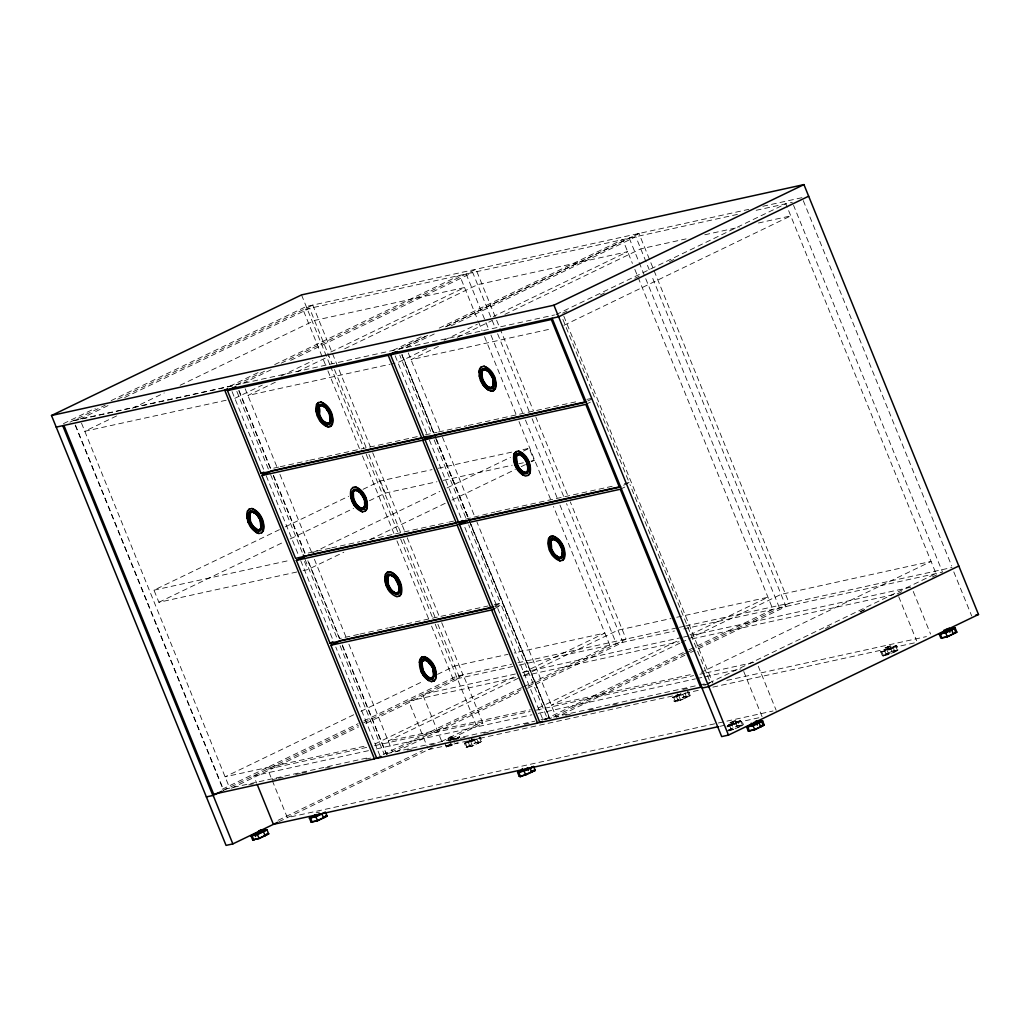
<?xml version="1.0" encoding="UTF-8"?>
<svg xmlns="http://www.w3.org/2000/svg" width="1030" height="1030" viewBox="0 0 1030 1030"><rect width="100%" height="100%" fill="white"/><g stroke="black" fill="none" stroke-linecap="round" stroke-linejoin="round"><path stroke-width="0.75" stroke-dasharray="5 3.75" d="M456.11 738.935L459.56 736.926L447.059 740.931M478.1 738.626L480.392 737.287L482.04 741.33L472.487 745.939L466.075 747.342L464.44 743.3L472.77 739.218M466.075 747.342L475.628 742.733L482.04 741.33L472.487 745.939L466.075 747.342L475.628 742.733L482.04 741.33M688.581 691.581L690.216 695.623L680.663 700.233L674.264 701.636L672.616 697.593L679.736 694.027M674.264 701.636L683.817 697.027L690.216 695.623L680.663 700.233L674.264 701.636L683.817 697.027L690.216 695.623M727.025 726.91L741.767 720.64L735.369 722.043L725.802 726.652L740.544 720.382L741.767 720.64L743.415 724.682L741.111 726.021M728.596 730.025L737.004 726.086L743.415 724.682L735.214 728.635M893.319 647.883L880.805 651.887L890.358 647.278L896.769 645.874L893.319 647.883L894.954 651.926L882.44 655.93L880.805 651.887L895.546 645.63L896.769 645.874L898.405 649.917L896.1 651.256M882.44 655.93L892.006 651.321L898.405 649.917L892.006 651.321L882.44 655.93L888.851 654.526L897.04 650.574M63.448 423.639L95.236 408.305M111.137 400.631L306.232 306.515L748.771 209.36M69.95 422.21L105.15 405.254M117.652 399.202L312.824 305.073M79.864 419.159L110.21 404.52M124.656 397.541L309.618 308.331L332.072 363.654M116.583 415.94L84.795 431.274L226.999 400.052M132.471 408.279L164.259 392.945M180.16 385.272L314.536 320.459L464.556 287.524L328.725 353.033M229.883 386.211L258.788 372.281M274.675 364.607L459.638 275.396L477.856 320.291M236.398 384.782L265.367 370.839M281.19 363.178L475.924 269.268L533.45 410.919M242.977 383.34L271.869 369.41M290.653 360.346L472.719 272.525L495.185 327.836M234.801 398.34L262.264 385.104M281.048 376.04L312.837 360.706M275.358 382.22L247.895 395.469L390.1 364.247M297.026 371.766L328.815 356.431M344.715 348.771L477.65 284.641L627.669 251.706L493.28 316.532M392.997 350.406L423.343 335.767M439.231 328.107L622.738 239.591L632.42 263.435M399.498 348.977L428.403 335.033L399.576 348.964M639.038 233.462L444.368 327.36L638.961 233.475L789.186 603.245L692.714 649.763M406.077 347.535L434.982 333.591M450.882 325.931L635.832 236.707L649.222 269.693M426.819 348.591L397.915 362.534L391.67 363.899M444.149 340.222L477.392 324.193M438.458 346.415L411.009 359.663L551.642 328.776M457.243 337.351L491.928 320.626M504.932 314.356L640.75 248.835L686.07 238.883M556.097 314.601L785.851 203.773L936 573.556L706.258 684.384L703.13 685.066M562.612 313.172L566.951 311.073M600.181 295.043L604.52 292.958M634.853 278.319L639.192 276.233M669.539 261.594L673.878 259.496M563.912 325.326L790.77 215.901L757.951 223.111M296.807 572.01L158.89 602.293L153.972 590.164L279.4 529.665M285.168 526.884L348.616 496.28M363.036 489.327L380.34 480.971L432.059 469.616M158.89 602.293L284.332 541.78M290.1 538.999L353.535 508.395M369.397 500.747L385.259 493.1L436.978 481.744M587.744 401.031L591.915 399.022M585.787 404.391L591.349 401.713M312.94 552.608L439.823 491.413M447.033 487.937L510.481 457.333M523.459 451.076L529.214 448.295L534.145 460.41L531.261 461.801M303.078 570.633L307.777 569.603L343.814 552.222M369.77 539.694L446.196 502.833M451.964 500.052L515.399 469.448M521.167 466.667L525.493 464.582M465.599 519.184L494.915 512.026M623.601 485.233L629.15 482.555L595.507 399.704M620.253 489.263L625.802 486.585M494.954 605.91L500.503 603.232L468.663 524.824M494.387 608.601L501.327 605.254L547.265 718.412L544.497 719.751M353.702 714.781L225.094 776.813L367.298 745.591M360.925 711.292L423.06 681.332M437.505 674.354L454.848 665.998L507.983 654.333M222.274 789.238L358.118 723.704M363.899 720.923L456.393 676.311L511.717 664.157M222.995 790.602L358.324 725.39M363.667 722.764L463.191 674.817L482.877 723.305L448.114 740.081M231.467 788.246L358.62 726.91M365.843 723.421L459.766 678.113L437.917 624.296M375.113 743.879L516.725 675.577M522.506 672.783L604.868 633.064L514.227 652.956M518.257 678.281L388.207 741.008L530.411 709.786M524.038 675.487L617.948 630.18L671.084 618.515M521.644 687.692L380.044 756.007L335.806 647.072M523.086 686.997L609.786 645.179L553.458 506.464M342.346 645.72L386.546 754.578L521 689.74M528.158 686.263L626.086 639.051L570.311 501.893M396.022 751.733L521.734 691.091M527.515 688.31L622.88 642.308L566.552 503.58M278.087 820.305L422.609 750.6M441.394 741.536L476.079 724.798L482.877 723.305M454.114 738.703L448.617 740.918L447.793 738.896C450.921 733.566 456.766 741.072 453.29 736.682M447.793 738.896L453.728 736.926M278.976 821.67L432.188 747.767M449.067 740.3L459.56 736.926L455.466 738.896M450.702 744.342L445.243 746.982L457.758 742.978M451.14 743.93L445.243 746.982L451.642 745.578L457.114 742.939M478.59 743.338L476.942 739.295L464.44 743.3L472.628 739.347M469.448 741.278C482.259 734.622 469.693 745.875 468.624 739.257M538.227 708.074L678.384 640.467M689.946 634.879L767.968 597.245L672.654 618.18M464.44 743.3L470.839 741.896L479.027 737.943M679.916 643.158L551.32 705.19L691.954 674.315M681.358 642.463L687.139 639.682M688.581 638.986L781.062 594.374L931.081 561.44L701.327 672.255M683.302 652.582L543.145 720.189L463.835 524.875M689.083 649.801L772.899 609.374L638.471 278.332M545.437 719.906L549.608 717.897L697.889 685.336M685.555 653.226L549.66 718.76L470.337 523.433L549.724 718.747M686.933 652.544L691.336 650.445M684.834 655.286L556.239 717.318L476.929 522.004M690.615 652.505L785.98 606.503L651.642 275.641M686.765 697.632L685.13 693.589L672.616 697.593L680.817 693.641M680.173 694.349L677.637 695.572L681.036 694.825L680.212 692.804M672.616 697.593L679.028 696.19L685.851 692.894M704.829 685.272L710.378 682.594L629.974 484.576M860.114 611.82L864.428 609.747M901.714 591.761L897.529 593.769L693.203 638.639M825.468 628.583L829.807 626.498M860.153 611.859L864.492 609.773M932.395 577.006L936.734 574.92M730 722.609L735.497 720.408L736.759 722.661C733.63 727.978 727.785 720.485 731.261 724.863M885.002 647.844L890.499 645.643L891.748 647.896C888.633 653.226 882.787 645.72 886.251 650.11M730.437 722.854L735.935 720.64M885.427 648.089L890.924 645.874M730.824 724.631L736.759 722.661M885.813 649.866L891.748 647.896M727.09 726.369L732.214 725.249L741.767 720.64M880.805 651.887L887.203 650.484L896.769 645.874M727.45 730.695L737.004 726.086L743.415 724.682M735.072 728.777L739.965 726.691L738.317 722.648M316.171 812.799L319.57 812.052M728.674 730.952L733.849 729.292L732.214 725.249M762.882 206.27L802.074 197.657M737.403 214.407L303.103 309.76L325.506 364.929M756.162 210.3L792.353 202.344M704.829 234.776L739.205 227.218M73.362 420.588L554.539 314.935M73.645 420.742L232.857 385.786M278.615 467.079L270.8 468.792L238.96 390.383M280.173 466.732L308.266 460.565M309.824 460.217L419.094 436.231M425.339 434.866L431.583 433.488L399.743 355.08M437.029 432.291L433.913 432.986L402.073 354.565M438.6 431.956L466.693 425.789M468.251 425.442L579.079 401.108M586.881 399.395L594.683 397.683L562.844 319.274M438.317 468.251L511.987 452.08M522.957 449.659L529.214 448.295M443.248 480.366L512.206 465.225M518.476 463.848L524.746 462.483M531.004 461.105L534.145 460.41M330.244 548.179L305.266 553.664L273.426 475.255M331.802 547.831L359.895 541.664M361.453 541.317L447.303 522.468M448.874 522.133L453.548 521.103M496.473 511.678L605.73 487.692M607.288 487.344L613.532 485.98M624.463 483.585L629.15 482.555M153.972 590.164L290.318 560.23M358.453 634.416L339.733 638.523L307.893 560.114M360.024 634.068L388.117 627.901M389.675 627.566L488.014 605.975M494.258 604.597L500.503 603.232M495.082 606.619L501.327 605.254M517.987 662.779L677.817 627.695M679.388 627.347L684.087 626.317M685.658 625.97L952.016 567.491M512.901 666.449L453.264 679.543L431.467 625.867M519.107 665.097L674.444 630.991M683.778 628.931L942.514 572.126L793.564 205.331M515.373 674.006L422.648 694.375L441.741 741.394M523.24 672.281L681.989 637.428M683.559 637.094L911.473 587.048M515.592 677.624L408.704 701.095L427.798 748.115M523.446 675.899L679.053 641.742M366.667 747.394L267.646 769.14L287.344 817.627L773.028 710.996M374.534 745.668L530.141 711.511M536.424 710.121L693.602 675.616M699.885 674.238L704.61 673.208M706.181 672.86L756.471 661.814M368.457 750.664L253.715 775.86L256.689 783.199M376.31 748.939L531.918 714.781M538.201 713.391L695.379 678.886M696.962 678.538L740.969 668.882M224.952 789.173L370.118 757.308M386.495 753.702L534.789 721.155M541.02 719.777L547.265 718.412M699.447 685.001L710.378 682.594M248.771 784.821L253.457 783.791M272.216 779.671L276.903 778.641M278.461 778.307L283.147 777.277M295.649 774.534L300.348 773.504M301.906 773.157L306.592 772.127M325.338 768.007L330.038 766.977M365.972 759.084L370.658 758.067M407.198 750.046L411.884 749.016M430.63 744.896L435.317 743.866M454.076 739.746L458.762 738.716M460.32 738.381L465.006 737.351M483.765 733.231L488.452 732.201M524.399 724.309L529.085 723.279M565.612 715.258L570.298 714.228M589.057 710.108L593.744 709.091M612.49 704.971L617.176 703.941M682.813 689.534L687.499 688.504M726.832 680.405L926.446 636.579M428.403 749.595L698.752 690.242M712.889 687.126L917.228 642.269M719.79 726.356L759.084 717.717M728.725 730.412L733.849 729.292M803.284 200.644L951.694 565.946M953.806 571.908L971.702 615.992M913.262 591.465L930.566 634.081M898.726 596.718L916.636 640.802M895.546 645.63L897.182 649.66M890.499 645.643L891.323 647.664M890.358 647.278L892.006 651.321M888.401 647.098L889.212 649.119M887.538 646.621L888.349 648.643M887.203 650.484L888.851 654.526M884.255 649.879L885.903 653.921M882.028 652.144L883.663 656.187M629.253 238.162L779.478 607.932M634.841 269.397L637.866 276.838M758.26 666.217L776.169 710.314M743.737 671.47L762.226 717.034M740.544 720.382L742.192 724.425M735.497 720.408L736.321 722.429M735.369 722.043L737.004 726.086M733.399 721.863L734.223 723.884M732.536 721.386L733.36 723.408M563.822 316.146L712.76 682.954M729.266 724.644L730.901 728.686M687.358 691.336L688.993 695.366M682.723 694.336L683.817 697.027M679.028 696.19L680.663 700.233M677.251 693.795L678.062 695.817M676.066 695.585L677.714 699.628M673.839 697.851L675.487 701.894M535.793 416.893L567.955 495.906M497.606 333.797L529.652 412.734M532.072 418.695L564.131 497.632M466.139 273.967L488.619 329.124M490.962 335.098L522.519 412.618M525.48 420.085L557.037 497.606M559.985 505.086L616.365 643.737M478.461 321.772L482.092 330.707M484.512 336.668L515.966 414.124M518.991 421.566L550.432 499.009M408.266 352.917L440.042 431.145M442.449 437.106L474.508 516.043M436.54 439.437L468.38 517.845M471.006 524.334L549.608 717.897M401.996 354.925L435.291 436.939M435.896 438.432L469.809 521.927L435.832 438.445M401.919 354.938L435.227 436.952M434.197 439.952L466.036 518.36M395.185 355.801L426.948 434.016M429.368 439.977L461.414 518.914M312.747 305.086L370.337 446.724M372.693 452.711L404.854 531.725M407.198 537.699L439.359 616.713M441.716 622.687L462.972 674.856M380.34 480.971L385.259 493.1M334.493 369.603L366.551 448.539M368.972 454.5L401.018 533.437M403.438 539.398L435.497 618.335M301.52 294.902L329.845 364.672M330.463 366.165L363.757 448.179M366.178 454.14L398.262 533.167M400.696 539.128L432.78 618.155M435.201 624.116L476.079 724.798M479.169 737.029L480.817 741.072M327.926 370.89L360.024 449.917M362.444 455.891L394.529 534.918M396.949 540.879L429.047 619.906M473.993 738.69L475.628 742.733M472.023 738.51L472.847 740.531M471.161 738.034L471.985 740.055M470.839 741.896L472.487 745.939M469.062 739.501L469.886 741.523M467.89 741.291L469.526 745.334M465.663 743.557L467.298 747.6M453.161 738.33L454.797 742.373M451.192 738.15L452.016 740.171M450.329 737.673L451.153 739.695M450.007 741.536L451.642 745.578M448.23 739.128L449.054 741.149M444.831 743.184L446.466 747.226M245.166 388.735L276.928 466.963M279.954 474.405L311.395 551.848M314.42 559.303L345.874 636.746M348.9 644.201L392.585 751.784M342.359 645.012L386.623 754.552M238.818 390.756L270.298 468.29M273.323 475.744L304.816 553.277M307.841 560.732L339.321 638.265M236.836 391.387L270.04 473.182M270.645 474.663L302.653 553.471M305.06 559.419L337.068 638.24M340.08 645.668L384.164 754.217M304.494 561.517L307.777 569.603M232.072 391.606L263.834 469.835M266.255 475.796L298.314 554.732M300.734 560.681L332.78 639.617M81.512 423.188L229.471 787.59M75.46 425.197L223.394 789.521M75.177 425.055L223.51 790.37"/><path stroke-width="1.5" d="M249.08 509.232L251.861 508.511C260.448 511.331 265.495 522.249 263.332 530.811L261.71 532.768L258.929 533.489C250.342 530.669 245.295 519.751 247.458 511.189L249.505 509.026L247.458 511.189M247.097 518.296L247.651 512.026M247.947 519.519L248.397 522.596L249.53 522.326L248.179 515.438L248.758 512.824L250.522 511.009M251.307 525.776C247.535 516.069 250.934 528.158 253.972 528.454C250.741 524.373 247.792 518.966 249.415 513.648L251.037 512M250.11 522.21L249.827 513.442L250.11 522.197L253.728 527.901L255.916 529.665L258.002 530.386L261.388 528.351L260.178 529.793M252.363 511.82L256.637 514.292L260.242 519.97L261.234 523.227L260.963 528.557L260.255 519.983L256.637 514.292L252.363 511.82L257.062 514.099L258.659 516.88M253.547 528.66L258.311 531.416L260.268 530.991L261.607 529.369C263.41 522.236 259.212 513.133 252.054 510.777L250.11 511.215M261.71 532.768L262.908 531.017C265.753 522.262 258.594 511.24 251.861 508.511M318.128 402.743L320.909 402.022C329.51 404.842 334.544 415.76 332.381 424.321L330.759 426.266L327.978 426.987C319.39 424.18 314.343 413.262 316.506 404.687L318.553 402.537L316.506 404.687M316.146 411.794L316.931 404.481M329.742 424.296L327.36 424.927C320.201 422.57 316.004 413.468 317.807 406.335L319.583 404.52M325.042 406.979L321.836 405.112L318.875 406.953L318.18 412.476L318.463 407.159C320.922 397.902 316.596 418.811 322.596 422.158M319.661 405.704L321.411 405.318C327.849 407.442 331.621 415.631 330.012 422.055L328.802 423.51L324.965 423.163L322.776 421.412L317.498 412.257M329.317 424.502L330.656 422.879C332.458 415.747 328.261 406.644 321.103 404.288L319.158 404.713M330.334 426.472L331.956 424.527C334.802 415.772 327.643 404.751 320.909 402.022M352.595 487.615L355.376 486.894C363.963 489.701 369.01 500.619 366.847 509.193L365.225 511.138L362.444 511.859C353.844 509.039 348.81 498.121 350.973 489.559L353.02 487.409M364.195 509.155L361.826 509.798C354.668 507.442 350.47 498.34 352.273 491.207L354.037 489.379M364.543 502.447L364.89 506.721L361.517 508.756C347.998 501.211 354.475 491.555 352.917 492.018L354.552 490.37M351.964 497.117L357.243 506.284L361.517 508.756C369.075 506.297 363.191 490.795 355.878 490.19C362.315 492.314 366.088 500.503 364.466 506.927L363.68 508.176M363.77 509.361L365.122 507.751C366.925 500.606 362.727 491.516 355.569 489.16L353.612 489.585M365.225 511.138L366.423 509.387C369.255 500.644 362.109 489.611 355.376 486.894M399.679 596.01L396.898 596.731C388.31 593.911 383.263 582.993 385.426 574.431L387.061 572.474L389.842 571.753C398.43 574.573 403.477 585.491 401.301 594.053L399.254 596.216L401.301 594.053M388.503 574.251L386.726 576.066L386.16 578.68L387.512 585.568C385.027 586.057 385.014 577.959 385.619 575.268M388.078 585.439L387.113 582.22L387.383 576.89C391.258 570.131 383.984 582.027 389.688 588.555C396.46 597.439 384.898 585.8 388.503 585.233L387.808 576.684C386.443 583.289 389.173 591.284 395.971 593.628L399.357 591.593L395.971 593.628L391.696 591.143L396.396 593.422L399.357 591.593M387.383 576.89L390.344 575.062L394.619 577.547L399.202 586.469L398.932 591.799C399.382 585.375 397.335 577.058 390.344 575.062L388.593 575.448M391.516 591.902L396.28 594.658L398.237 594.233L399.589 592.611C401.378 585.478 397.181 576.375 390.035 574.032L388.078 574.457M400.889 594.259L401.249 587.152L399.949 582.851L398.649 583.032L399.885 586.701M481.242 366.938L484.023 366.204C492.61 369.023 497.657 379.941 495.494 388.503L493.872 390.46L491.091 391.181C482.491 388.362 477.444 377.444 479.62 368.882L481.667 366.731L479.62 368.882M480.044 368.676L478.924 372.023M492.842 388.477L490.473 389.121C483.315 386.765 479.117 377.662 480.92 370.53L482.684 368.701M481.049 373.697L481.564 371.341C484.551 366.397 479.079 377.971 482.272 379.89L481.049 373.697L481.989 371.148C481.538 377.559 483.585 385.877 490.576 387.872L493.537 386.044L493.306 383.186M419.197 662.445L419.892 659.303L421.515 657.346L424.296 656.625C432.883 659.445 437.93 670.363 435.767 678.925L434.145 680.869L431.364 681.59C423.626 679.337 418.708 669.461 419.622 662.239M419.854 661.196L421.94 657.14M433.115 678.899L430.746 679.53C423.588 677.174 419.39 668.071 421.193 660.938L422.957 659.123M433.579 673.607L433.823 676.465L430.437 678.5C424 676.375 420.227 668.187 421.849 661.762L423.472 660.114L427.321 660.449L433.102 667.878L426.896 660.655L423.047 660.307M432.613 677.907L430.862 678.294C424.424 676.169 420.652 667.981 422.261 661.556L423.472 660.114M484.293 382.812L488.065 387.357L490.164 388.078L493.113 386.25C494.722 380.315 491.439 373.736 486.611 370.234C481.113 367.697 491.799 371.161 492.829 377.456M492.417 388.683L493.769 387.074C495.572 379.928 491.374 370.839 484.216 368.483L482.259 368.907M493.447 390.666L495.07 388.709C497.902 379.967 490.756 368.933 484.023 366.204M425.223 659.728L429.497 662.2L425.223 659.728L421.849 661.762L422.545 670.311L426.163 676.015L430.437 678.5L433.823 676.465L432.69 668.097L433.913 674.315L432.188 678.113M432.703 679.105L434.621 674.869L433.269 667.968M433.72 681.075L435.342 679.131C437.505 670.569 432.471 659.651 423.871 656.831L421.515 657.346M515.695 451.797L518.489 451.076C527.077 453.895 532.111 464.813 529.948 473.375L528.326 475.332L525.545 476.053C516.957 473.234 511.91 462.315 514.073 453.754L516.12 451.591L514.073 453.754M519.339 471.367C515.399 466.526 512.618 459.779 514.498 453.548M527.309 473.349L524.927 473.98C517.781 471.624 513.584 462.534 515.373 455.389L517.15 453.573M516.03 456.213L515.76 461.543L516.03 456.213L519.416 454.179L516.03 456.213L516.725 464.762L520.343 470.465L522.532 472.229L526.369 472.564L528.004 470.916L526.369 472.564M518.991 454.385L523.266 456.856L526.858 462.534L527.849 465.792L527.579 471.122C529.111 464.478 524.309 456.11 519.416 454.179M526.884 473.555L528.236 471.933C531.441 468.496 524.077 461.788 529.021 461.968M528.326 475.332L529.536 473.581C532.368 464.826 525.21 453.805 518.489 451.076M562.792 560.191L560.011 560.912C551.423 558.106 546.376 547.188 548.539 538.613L550.162 536.669L552.943 535.948C561.53 538.767 566.577 549.685 564.414 558.247L562.367 560.397L564.414 558.247M548.488 544.201L548.964 538.42L550.587 536.463M561.762 558.221L559.393 558.852C552.235 556.496 548.037 547.394 549.84 540.261L551.604 538.445M549.969 543.428L550.908 540.879C553.11 556.509 548.861 547.947 550.496 541.085C553.471 536.141 547.999 547.715 551.192 549.634L554.81 555.337L559.084 557.822L561.26 557.23L562.985 553.432L561.26 557.23M561.35 558.427L562.689 556.805C564.492 549.672 560.294 540.57 553.136 538.214L551.192 538.651M563.989 558.453C566.152 549.891 561.118 538.96 552.518 536.154L550.162 536.669M387.473 572.281L385.426 574.431M318.463 407.159L321.836 405.112M328.802 423.51L322.776 421.412L327.051 423.897L330.437 421.849L329.304 413.494L325.699 407.803L321.411 405.318M249.415 513.648L252.788 511.614L250.612 512.206M481.564 371.341L484.95 369.306L489.224 371.791L484.525 369.513M258.002 530.386L253.728 527.901L258.002 530.386L261.388 528.351M490.164 388.078C497.889 382.954 487.872 391.735 485.89 385.593L482.272 379.916L480.547 380.289L482.388 382.825M352.917 492.018L356.303 489.984L360.577 492.469L355.878 490.19M524.618 472.95C522.416 471.727 509.193 460.577 524.618 472.95L528.004 470.916M550.496 541.085L553.87 539.051L555.968 539.772L551.694 539.63M559.084 557.822C556.882 556.599 543.66 545.449 559.084 557.822L562.457 555.775L562.226 552.93M257.848 832.536L251.024 835.832L257.423 834.429L266.976 829.82L260.577 831.223L265.753 829.562L266.976 829.82L268.624 833.862L259.071 838.472L252.659 839.875L251.024 835.832L256.908 832.781M314.897 815.438L309.438 818.065L315.85 816.661L325.403 812.052L327.038 816.095L317.485 820.704L311.086 822.107L309.438 818.065L315.334 815.013M533.579 766.346L535.227 770.389L520.485 776.659L519.262 776.401L517.627 772.358L521.077 770.35M523.086 769.732L517.627 772.358L524.025 770.955L532.433 767.015M757.295 725.107L756.2 722.416L761.376 720.755L762.599 721L764.247 725.043L754.694 729.652L748.282 731.055L746.647 727.025L752.531 723.974M752.106 724.386L746.647 727.025L753.046 725.609L762.599 721L756.2 722.416M949.879 632.214L948.784 629.51L953.96 627.862L955.183 628.107L956.831 632.15L947.265 636.759L940.866 638.162L939.231 634.12L945.115 631.068M946.055 630.836L939.231 634.12L945.63 632.716L955.183 628.107L948.784 629.51M277.585 822.339L232.857 843.905L226.059 845.398L51.5 415.502L301.52 294.902L803.941 184.602L978.5 614.498L728.48 735.098L721.682 736.592L701.997 688.092L708.782 686.598L958.801 565.998M227.476 388.786L224.707 390.125L374.444 758.904L377.225 757.565M424.643 436.836L421.862 438.175L261.092 473.478L227.45 390.627L235.78 386.611M227.45 390.627L388.22 355.324L395.16 351.99M390.563 354.822L551.333 319.519L584.976 402.37L424.193 437.66L390.563 354.822L397.49 351.475M317.24 408.949L317.832 410.944M325.699 407.803L327.707 410.391M328.107 409.927L329.87 413.352L331.454 412.914M318.875 406.953C321.309 410.507 318.309 421.103 316.995 413.017M317.433 416.081L319.004 415.618L320.356 419.287M331.029 413.12L329.304 413.494L326.111 407.597M51.5 415.502L553.921 305.202L803.941 184.602M320.755 418.824L327.051 423.897M319.558 420.214L325.583 425.815L328.403 426.781L330.759 426.266M808.653 196.215L558.633 316.815L56.212 427.115M261.092 473.478L263.86 472.139M459.097 521.708L456.329 523.047L295.559 558.35L261.916 475.5L271.624 470.813L429.278 436.205M479.246 375.989L480.534 378.641M480.611 376.439L483.469 383.482M481.293 376.671L481.474 373.491M491.22 374.109L493.396 377.341L494.555 377.096L492.417 377.688L488.799 371.997M490.821 374.585L492.829 377.482L493.113 386.25M480.547 380.263L482.117 379.812M482.272 379.916L481.718 376.465M492.404 377.662L494.542 377.083M482.671 384.409L488.272 390.203M494.078 381.152L494.349 384.46M485.89 385.593L490.576 387.872M485.709 386.353L488.143 388.31M491.091 391.181L493.872 390.46M248.179 515.438L248.449 518.747M254.462 512.541L257.062 514.099L259.946 518.631M259.058 516.416L260.822 519.841L261.968 519.584M424.193 437.66L426.974 436.321M261.916 475.5L422.686 440.196L432.394 435.51M425.017 439.681L585.787 404.391L619.429 487.242L458.659 522.532L425.017 439.681L434.737 434.995L586.134 401.764M251.706 525.313L258.427 530.18M250.509 526.716L255.569 531.519M256.122 532.51L258.929 533.489M350.599 496.666L351.887 499.318M362.573 494.799L364.749 498.018L365.908 497.76L364.762 498.031M354.822 504.159L353.47 500.516L352.324 500.747M353.625 500.593L353.341 491.825M355.221 503.696L361.517 508.756M354.024 505.086L362.444 511.859M365.431 501.829L365.702 505.138M357.243 506.284L361.929 508.563M493.563 606.58L490.782 607.919L330.012 643.209L296.37 560.359L306.09 555.685M516.725 453.779L519.107 453.149M515.373 455.389L514.807 458.002M518.682 453.342L521.438 453.947M521.013 454.153L523.858 455.904M523.266 456.856L525.274 459.444M515.077 461.311L517.15 464.556L516.455 456.007M525.673 458.981L527.862 462.2L523.446 456.11M525.043 472.744L520.768 470.259L517.163 464.569L515.425 464.929M516.159 464.903L520.163 471.225M522.738 475.075L521.206 473.298M458.659 522.532L462.818 520.523M296.37 560.359L457.14 525.068L465.47 521.051M459.483 524.553L620.253 489.263L700.67 687.28L539.887 722.584L459.483 524.553L469.191 519.867L620.601 486.624M387.061 572.474L389.842 571.753M389.417 571.959L392.649 572.731M386.16 578.68L386.43 581.989M392.224 572.938L395.572 575.088M394.619 577.547L396.627 580.122M395.147 575.294L398.25 578.525M397.026 579.658L398.79 583.083L400.374 582.645M389.688 588.555L395.971 593.628M389.289 589.031L387.937 585.375M388.477 589.958L390.692 592.044M330.012 643.209L332.793 641.87M540.325 721.76L537.557 723.099L376.787 758.389L330.836 645.231L340.544 640.544L493.512 606.966M558.144 541.523C540.802 532.085 566.114 545.024 561.749 547.2M549.531 546.183L552.814 553.007L557.063 558.041M550.213 546.402L551.617 549.428L549.466 550.02L551.037 549.557M560.14 543.853L563.062 549.492M555.543 539.977L560.166 544.11M561.762 547.213L562.457 555.775M562.329 547.097L563.05 547.02M551.591 554.14L560.011 560.912M562.56 553.638L562.74 550.458M554.81 555.337L559.509 557.616M330.836 645.231L491.606 609.94L494.387 608.601M422.545 659.329L424.914 658.685M421.849 661.762L422.969 670.105L426.587 675.809L430.437 678.5M424.489 658.891L427.244 659.496M426.819 659.702L429.677 661.453M420.884 666.861L423.742 673.89M431.493 664.53L433.681 667.749L434.84 667.517L433.257 667.955L429.252 661.659M429.072 662.406L431.519 664.788M420.819 670.684C425.648 669.758 417.82 670.092 422.661 673.247M433.257 667.955L434.827 667.492M422.944 674.83L428.557 680.624M425.982 676.762L428.416 678.718M431.364 681.59L434.145 680.869M221.772 791.259L212.888 795.482L62.727 425.686M376.787 758.389L380.946 756.381M259.431 833.064L261.968 831.841L261.144 829.82L258.607 831.043L259.431 833.064L256.032 833.811L261.968 831.841M251.024 835.832L257.423 834.429L266.976 829.82M252.659 839.875L259.071 838.472L268.624 833.862L267.401 833.605M309.438 818.065L315.85 816.661L321.309 814.022M311.086 822.107L317.485 820.704L327.038 816.095L325.815 815.837M539.887 722.584L542.668 721.245M517.627 772.358L524.025 770.955L532.214 767.002M519.262 776.401L525.66 774.998L535.227 770.389L534.004 770.131M944.677 632.343L943.853 630.321L949.351 628.107L950.175 630.128L944.24 632.098L946.776 630.875M754.192 723.768L751.655 724.991L757.591 723.034L756.342 720.768L757.591 723.034M746.647 727.025L753.046 725.609L762.599 721M939.231 634.12L945.63 632.716L955.183 628.107M748.282 731.055L754.694 729.652L764.247 725.043L763.024 724.798L761.376 720.755M943.429 637.609L947.265 636.759L956.831 632.15L955.608 631.905L953.96 627.862M522.635 770.337L528.133 768.135M492.971 377.534L494.13 377.289M527.437 462.406L528.583 462.148M482.774 369.899L484.95 369.306M318.579 415.824L319.583 415.515L323.201 421.206M329.291 413.481L330.295 413.159M481.692 380.019L482.697 379.71L486.302 385.4M354.127 490.576L356.303 489.984M248.397 522.596L250.535 522.004L254.153 527.695M262.405 519.403L260.242 519.97L261.144 525.493M351.899 500.966L354.05 500.387L357.655 506.078M365.908 497.786L363.757 498.34L360.152 492.675M307.648 555.337L465.303 520.729M386.366 585.838L388.516 585.259L392.121 590.937M549.466 550.02L551.617 549.441L555.234 555.131M563.487 546.84L561.324 547.406L557.719 541.729M434.415 667.723L432.677 668.084L431.094 664.994M975.783 615.09L978.5 614.498M374.444 758.904L213.674 794.207L63.937 425.429M206.373 796.911L213.171 795.418L232.857 843.905M718.219 726.691L273.401 824.348L257.294 784.68M324.476 816.648L327.038 816.095M531.377 771.225L535.227 770.389M266.062 834.416L268.624 833.862M760.398 725.893L764.247 725.043M515 465.135L516.571 464.685M319.957 813.842L314.459 816.043M520.485 454.797L523.691 456.663L526.562 461.195M391.838 575.474L395.044 577.341L397.915 581.873M490.151 371.997L491.632 373.916M361.504 492.675L362.998 494.593M430.424 662.419L431.918 664.324M424.914 674.65L426.407 676.568M559.741 544.316L562.316 550.664M518.76 467.684L516.172 461.337M551.617 549.441L553.213 552.544M549.891 549.827L551.308 552.569M321.18 418.618L318.605 412.27M397.838 578.731L399.936 582.838M355.646 503.49L353.071 497.142M352.324 500.76L354.449 504.88M388.516 585.259L390.113 588.362M387.499 587.01L388.902 589.752M250.535 522.004L252.131 525.12M248.809 522.39L250.934 526.51M951.733 630.128L953.381 634.171M946.815 629.33L947.639 631.351M945.63 632.716L947.265 636.759M940.454 634.377L942.09 638.42M759.149 723.021L760.797 727.064M754.23 722.223L755.054 724.245M753.046 725.609L754.694 729.652M751.269 723.215L752.093 725.236M747.87 727.27L749.505 731.313M553.921 305.202L728.48 735.098M552.119 318.244L702.28 688.027M388.22 355.324L421.862 438.175M422.686 440.196L456.329 523.047M457.14 525.068L490.782 607.919M491.606 609.94L537.557 723.099M530.128 768.354L531.776 772.397M527.18 767.749L528.274 770.453M524.025 770.955L525.66 774.998M522.249 768.56L523.073 770.582M518.85 772.616L520.485 776.659M303.258 554.964L304.455 557.938M321.952 814.061L323.587 818.103M315.85 816.661L317.485 820.704M310.661 818.322L312.309 822.365M263.526 831.828L265.174 835.871M257.423 834.429L259.071 838.472M254.474 833.824L255.569 836.515M252.247 836.09L253.882 840.12M527.296 462.354L527.888 469.487M398.649 583.032L399.125 588.735M329.729 413.288L330.076 417.575M249.827 513.442L250.535 521.991"/></g></svg>
